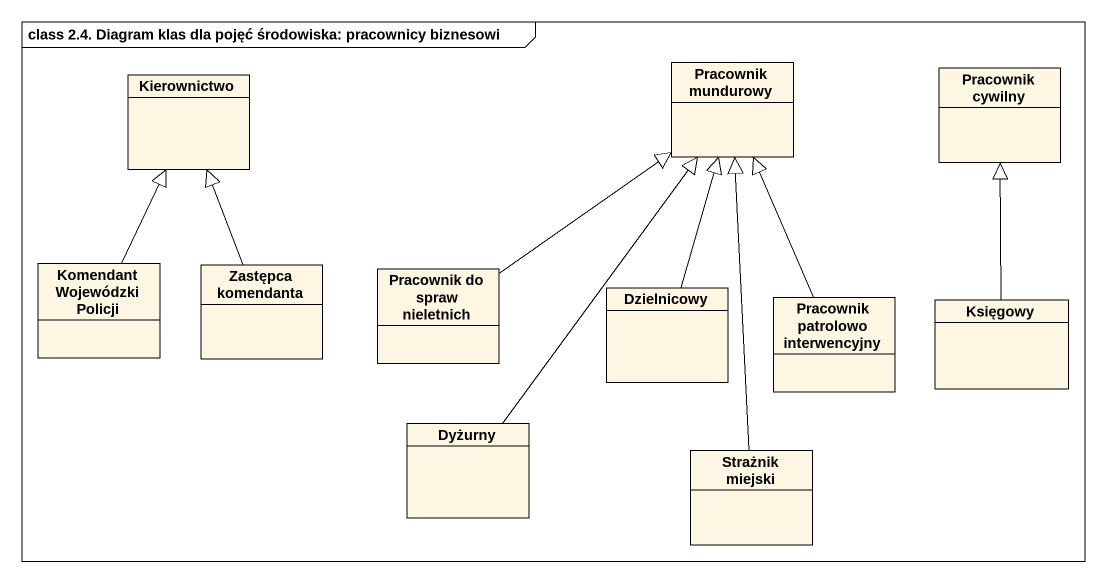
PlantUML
@startuml
mainframe class 2.4. Diagram klas dla pojęć środowiska: pracownicy biznesowi
hide circle
hide empty members
class Kierownictwo
class "Pracownik mundurowy" as Pracownik_mundurowy
class "Pracownik cywilny" as Pracownik_cywilny
class "Komendant Wojewódzki Policji" as Komendant_Wojewódzki_Policji
class "Zastępca komendanta" as Zastępca_komendanta
class "Pracownik do spraw nieletnich" as Pracownik_do_spraw
class Dzielnicowy
class "Pracownik patrolowo interwencyjny" as Pracownik_patrolowo
class Księgowy
class Dyżurny
class "Strażnik miejski" as Strażnik_miejski
Komendant_Wojewódzki_Policji -up-|> Kierownictwo
Zastępca_komendanta -up-|> Kierownictwo
Pracownik_do_spraw -up-|> Pracownik_mundurowy
Dzielnicowy -up-|> Pracownik_mundurowy
Pracownik_patrolowo -up-|> Pracownik_mundurowy
Księgowy -up-|> Pracownik_cywilny
Dyżurny -up-|> Pracownik_mundurowy
Strażnik_miejski -up-|> Pracownik_mundurowy
@enduml
